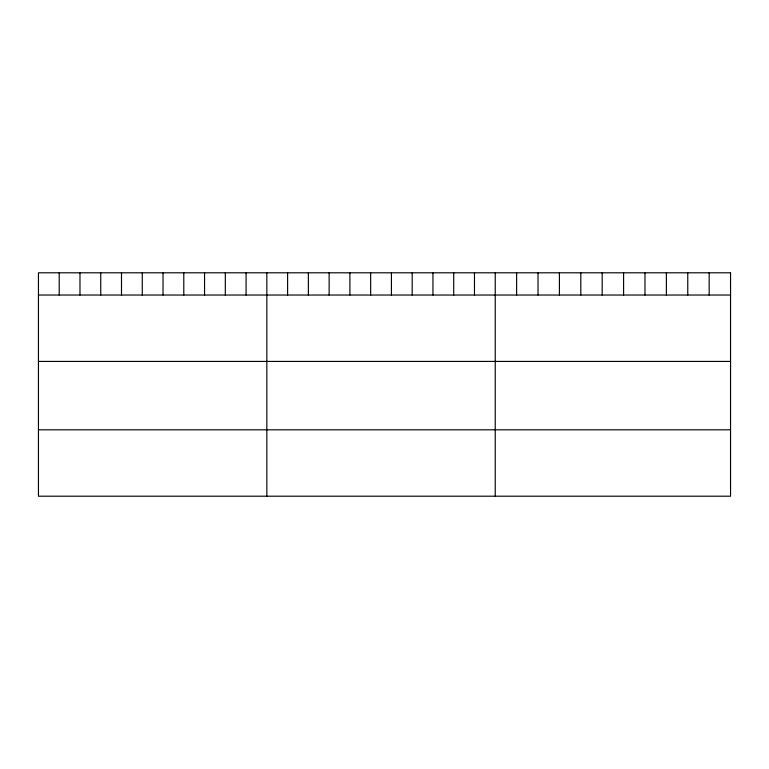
<?xml version="1.0" encoding="UTF-8"?>
<svg xmlns="http://www.w3.org/2000/svg" width="769" height="769" viewBox="0 0 769 769"><rect width="100%" height="100%" fill="white"/><g stroke="black" fill="none" stroke-linecap="round" stroke-linejoin="round"><path stroke-width="1.15" d="M38.45 295.036L730.55 295.036M38.45 361.42L730.55 361.42M38.45 429.813L730.55 429.813M709.162 272.803L709.162 295.036M687.765 272.803L687.765 295.036M666.377 272.803L666.377 295.036M644.98 272.803L644.98 295.036M623.592 272.803L623.592 295.036M602.194 272.803L602.194 295.036M580.806 272.803L580.806 295.036M559.409 272.803L559.409 295.036M538.021 272.803L538.021 295.036M516.624 272.803L516.624 295.036M495.236 272.803L495.236 496.197M474.473 272.803L474.473 295.036M453.71 272.803L453.71 295.036M432.947 272.803L432.947 295.036M412.184 272.803L412.184 295.036M391.421 272.803L391.421 295.036M370.658 272.803L370.658 295.036M349.895 272.803L349.895 295.036M329.132 272.803L329.132 295.036M308.369 272.803L308.369 295.036M287.606 272.803L287.606 295.036M266.843 272.803L266.843 496.197M246.08 272.803L246.08 295.036M225.317 272.803L225.317 295.036M204.554 272.803L204.554 295.036M183.791 272.803L183.791 295.036M163.028 272.803L163.028 295.036M142.265 272.803L142.265 295.036M121.502 272.803L121.502 295.036M100.739 272.803L100.739 295.036M79.976 272.803L79.976 295.036M59.213 272.803L59.213 295.036M730.55 272.803L38.45 272.803L38.45 496.197L730.55 496.197L730.55 272.803"/></g></svg>
